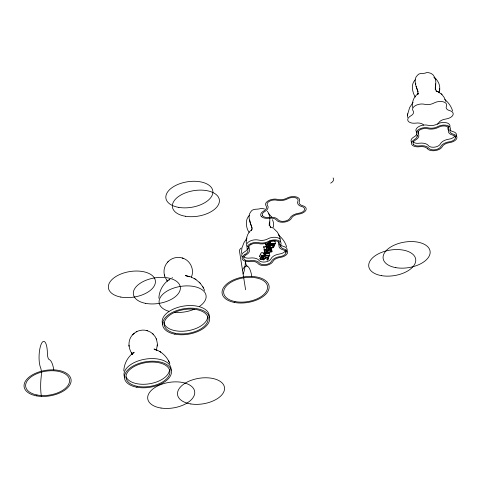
<?xml version="1.0" encoding="UTF-8"?>
<svg xmlns="http://www.w3.org/2000/svg" width="481" height="481" viewBox="0 0 481 481"><rect width="100%" height="100%" fill="white"/><g stroke="black" fill="none" stroke-linecap="round" stroke-linejoin="round"><path stroke-width="0.72" d="M156.644 350.198L156.824 350.505L156.499 349.254L156.535 349.915L157.401 343.795L156.529 339.418M272.823 245.124L273.268 244.089L272.24 244.047L271.633 245.148L271.404 243.849M439.165 91.661C440.746 87.247 439.135 82.167 435.858 78.956M267.893 253.697L267.713 252.291M269.162 241.666L269.15 241.841A8.796 4.792 -9 0 1 269.071 242.232M251.389 230.086L251.828 229.641C247.444 232.636 245.863 238.311 246.32 243.386M407.599 114.887L407.503 117.442M271.086 245.027L271.537 244.017L270.1 243.897M132.113 354.467L132.149 353.932L131.926 354.653M123.797 370.959C124.05 363.54 128.012 356.373 134.175 352.242L132.077 354.317L132.618 353.571L132.119 354.281L132.101 353.535L132.161 353.86C128.024 348.262 127.621 339.7 132.828 334.542M158.868 298.214C159.139 290.494 163.456 283.062 170.04 279.028M157.311 346.025L157.347 345.653M157.371 345.298L157.401 344.919M269.276 223.683L269.216 225.685M435.305 87.885L435.251 89.881M438.949 92.749L439.195 91.57M273.575 245.851L272.841 247.312L272.511 245.352M246.326 240.145L246.362 239.809M246.428 239.207L246.464 238.871M407.696 114.111L409.626 107.6L413.101 102.212M407.563 115.23L407.732 113.769M269.504 221.988L269.252 223.869M263.185 259.782L263.209 259.704A9.897 5.387 -9 0 1 263.468 259.283L264.442 258.261A3.8 2.068 -9 0 1 265.253 257.774L265.398 257.708A2.652 1.443 -9 0 1 267.268 257.335L267.929 257.365A0.98 0.535 -9 0 1 268.572 257.582A1.251 0.679 -9 0 1 268.584 258.056C268.741 260.588 265.362 260.762 267.899 258.02M435.281 88.065L435.552 83.82M439.568 90.187L439.754 88.883M241.841 248.773L241.48 253.391M132.137 354.124L132.197 353.782L132.059 354.449M269.805 255.982L265.079 256M275.451 243.891L273.966 244.12L273.479 245.136L272.901 245.226M267.009 253.812L269.15 249.23L268.753 246.464L268.182 246.416M271.555 249.026L271.969 251.635M266.083 249.976C262.001 254.828 266.492 254.551 266.775 250.036L266.36 247.414A1.178 0.643 -9 0 0 266.42 246.987M242.171 247.33L243.969 242.64L247.012 238.077M270.045 243.759L275.421 243.771L275.006 241.143M263.636 246.927L265.716 246.711M264.051 249.555L266.131 249.332M264.598 253.228L265.019 255.826M260.714 258.736L261.929 256.132A0.643 0.349 -9 0 1 262.001 256.012M269.162 249.2L268.506 249.116L267.49 251.256L266.486 251.322M270.009 247.096L270.773 245.635L273.509 245.737M191.366 277.152C194.619 269.967 190.536 260.672 183.033 258.243M251.617 229.834L251.455 230.05C253.758 227.164 245.635 217.911 250.763 211.808C252.393 208.616 256.77 209.427 258.928 208.97L261.598 208.345L264.574 209.001M417.646 94.029L417.484 94.252C419.781 91.276 411.117 81.085 417.472 75.234C419.624 72.541 423.118 73.827 424.957 73.172C427.086 71.735 432.69 72.95 434.078 76.335C437.993 81.668 433.585 88.985 436.826 91.42L436.111 91.089L437.668 91.637M266.155 251.461L265.897 251.347M259.596 256.084L260.858 253.379A1.046 0.571 -9 0 1 262.019 252.753M260.768 255.098L260.918 254.78M260.011 258.706L261.273 256M264.688 249.459L264.093 250.757L264.766 250.787M262.223 255.658L261.953 256.211M263.853 253.703L263.931 253.529A1.341 0.734 -9 0 0 263.949 253.072A0.788 0.433 -9 0 0 263.42 252.874L262.007 252.82M269.101 243.993L269.516 243.103M263.606 256.205L262.373 258.82M266.739 249.356L266.24 249.074M267.49 251.256L267.075 248.635L268.073 246.512M268.332 247.468L268.735 246.609M263.925 253.078L264.34 255.7A1.341 0.734 -9 0 1 264.328 256.151L263.059 258.91A0.926 0.505 -9 0 1 261.959 259.433L260.648 259.349M267.749 251.25L268.127 253.866L268.657 253.655A4.648 2.531 -9 0 1 269.721 252.459A3.481 1.894 -9 0 1 270.039 252.272L270.755 251.972A1.287 0.697 -9 0 1 271.452 251.888L271.777 251.834M269.637 248.731L269.51 248.575A4.131 2.249 -9 0 1 269.354 248.256A6.415 3.493 -9 0 1 269.432 246.891L269.607 246.711M263.227 259.89L263.901 259.746A7.636 4.161 -9 0 1 264.514 258.874L264.797 258.604A3.589 1.954 -9 0 1 265.314 258.231A2.092 1.136 -9 0 1 267.087 257.804L267.839 257.864M269.895 248.917A1.353 0.74 -9 0 0 270.075 248.99L270.496 251.611A1.353 0.74 -9 0 1 270.196 251.473L269.925 251.202A4.131 2.249 -9 0 1 269.775 250.884A6.415 3.493 -9 0 1 269.847 249.513L270.562 249.326A0.655 0.355 -9 0 1 270.55 249.555A5.255 2.862 -9 0 0 270.55 250.896L270.683 251.064A1.569 0.854 -9 0 0 271.639 251.437M263.889 259.776L263.594 257.78M415.289 79.792C409.968 84.74 413.131 93.897 415.325 97.054M266.486 244.522L267.881 243.44A1.106 0.601 -9 0 1 269.174 243.5L269.564 244.462A8.796 4.792 -9 0 1 269.252 245.424A8.67 4.72 -9 0 1 268.675 246.38L268.272 246.777A3.06 1.665 -9 0 1 268.019 246.969L267.598 247.198A1.215 0.661 -9 0 1 266.702 247.354A1.16 0.631 -9 0 1 266.011 247.132L265.819 246.879A3.078 1.677 -9 0 1 265.746 246.675L265.728 246.519M249.38 215.446C244.234 220.003 246.639 229.599 249.17 232.329M167.773 261.995C164.111 265.843 162.987 271.837 164.947 276.767M268.254 243.759L267.857 244.156A3.06 1.665 -9 0 1 267.604 244.348L267.183 244.576A1.215 0.661 -9 0 1 266.745 244.703M168.915 280.249L169.51 279.647M266.943 253.908L266.276 253.902L267.274 251.719L266.209 251.623M168.206 261.544C172.054 257.594 178.301 256.301 183.411 258.369M132.984 334.385L133.814 333.598M167.496 262.277L168.458 261.279M132.558 334.824L133.237 334.115M267.466 244.24L268.789 244.023A1.786 0.974 -9 0 1 268.849 244.186M267.34 246.819L267.911 246.416A7.949 4.329 -9 0 0 268.536 245.4A6.896 3.758 -9 0 0 268.897 244.18M417.622 94.084L417.845 93.885C413.48 96.801 411.934 102.441 412.343 107.449M133.946 333.483C137.506 330.393 142.665 329.305 147.174 330.669M133.514 333.856L134.223 333.243M251.569 229.876L252.062 229.497M171.921 277.988L172.541 277.675M269.252 249.296L269.841 249.044A1.094 0.595 -9 0 1 270.081 248.99M136.207 331.902L136.893 331.547M270.033 249.447L269.625 249.645A3.481 1.894 -9 0 0 269.318 249.837A4.648 2.531 -9 0 0 269.12 249.976M271.38 249.206L271.031 249.266A1.287 0.697 -9 0 0 270.641 249.284M265.211 255.645L269.781 255.838L269.366 253.216L268.632 253.09M270.226 243.56L269.829 240.927M264.237 249.35L263.835 246.723M271.597 245.166L271.182 245.172L270.923 243.819M272.817 247.318L272.829 247.318A0.782 0.427 -9 0 1 272.499 247.33L270.057 247.222M266.714 244.252L267.075 244.126A1.593 0.866 -9 0 0 267.334 243.945L267.749 246.573M262.127 255.946L263.558 256M261.76 256.289L261.442 256.277M262.205 258.91L260.786 258.85M266.233 248.599L267.075 248.635M271.47 251.888L271.031 249.266M268.873 248.978L268.542 246.356M267.316 260.041L266.901 257.419M271.037 240.891L275 241.137M271.116 245.112L273.665 245.244A0.944 0.511 -9 0 1 274.254 245.436A1.19 0.649 -9 0 1 274.266 245.881M264.147 247.15L263.678 247.06M265.386 252.958L266.137 252.988M267.135 253.03L268.133 253.072M265.157 253.451L264.652 253.367M262.422 255.447L263.835 255.501M271.23 248.803L271.933 251.527L271.645 251.425M266.005 249.837L264.093 249.681M273.046 245.274L272.751 243.308M185.738 275.649L185.438 275.607L190.518 276.791L195.088 278.998M186.123 275.715L189.514 276.803M147.276 330.706L150.439 332.082L152.693 333.754M146.819 330.567L147.655 330.814M182.239 257.972L182.576 258.087M438.023 91.787L441.378 93.993M437.373 91.51L438.335 91.919M272.396 227.766L270.081 226.894L270.797 227.218L269.709 225.523L269.847 218.007M169.889 363.889C167.4 356.752 161.291 351.076 154.028 349.026L156.788 350.427M195.448 279.227L199.627 282.648M159.512 351.377L160.041 351.707M160.287 351.858L160.834 352.206M194.565 278.667L196.001 279.575M273.677 228.493L277.489 232.233L279.942 237.458M434.752 77.94L436.008 79.094M268.723 213.744L271.693 217.063M433.85 77.249L435.046 78.193M444.769 99.489C448.412 102.429 451.268 106.409 452.597 110.919M278.914 235.431C282.509 238.39 285.323 242.364 286.604 246.861M265.44 243.139A8.616 4.69 -9 0 0 265.296 243.897L265.332 244.053A3.078 1.677 -9 0 0 265.404 244.258L265.596 244.51M152.916 333.958L155.237 336.766L156.662 339.772M152.417 333.501L153.198 334.217M441.744 94.342L444.053 97.258L445.917 101.473M441.137 93.765L441.997 94.577M199.982 283.02L202.904 286.898M199.2 282.197L200.427 283.489M267.346 211.159L268.729 213.396L269.679 216.612M165.584 278.192L167.099 280.507M167.364 280.838L167.604 281.126L166.853 280.207M270.075 248.112A5.255 2.862 -9 0 0 270.136 248.274L270.268 248.443A1.569 0.854 -9 0 0 271.224 248.815M202.585 286.357L204.714 290.554M203.168 287.349L203.493 287.903M168.512 360.756L168.783 361.321M168.975 361.718L169.258 362.295M278.625 234.133L278.77 234.445M279.028 234.999L279.178 235.311M156.265 338.732L156.397 339.081M164.37 274.916L164.472 275.282M164.574 275.661L164.676 276.028M416.071 86.285L418.199 92.039M252.278 228.379L250.318 223.112L249.711 220.057M274.044 244.132L274.248 245.442M273.972 243.915L274.284 245.887L273.623 247.3A1.028 0.559 -9 0 1 272.384 247.853L269.907 247.733A0.95 0.517 -9 0 1 269.306 247.565L269.005 245.593M270.28 241.51L270.593 243.476M270.544 244.336L270.749 245.647M270.25 247.354L270.569 249.561M269.198 241.955L269.504 243.921M270.136 248.274L270.55 250.896M268.951 243.458L269.264 245.43M269.414 246.891L269.829 249.513M268.248 243.434L268.56 245.4M268.446 252.345L268.657 253.655M268.35 256.277L268.56 257.588M268.29 256.09L268.602 258.056M265.139 252.952L265.554 255.573M264.37 250.914L264.784 253.535M264.899 255.609L265.314 258.231M263.931 253.529L264.346 256.151M262.897 257.738L263.209 259.704M261.868 256.271L262.283 258.898M245.599 289.73L239.37 250.391A14.25 4.125 -87.7 0 1 242.129 248.01M128.944 345.148L128.98 345.526M129.01 345.887L129.052 346.266M418.416 93.296L418.458 94.011M415.698 83.189L415.74 84.259M333.099 177.946A7.918 4.311 -9 0 1 330.669 183.147M242.484 270.057A23.749 6.878 -87.7 0 1 251.797 276.461M247.18 266.125A7.918 2.291 -87.7 0 1 245.442 260.822M245.376 261.983A14.25 4.125 -87.7 0 1 243.109 273.996M162.806 324.398A23.749 12.933 -9 0 1 184.421 305.964A23.749 12.933 -9 0 1 209.073 317.875M207.678 316.185A22.162 12.073 -9 0 1 186.917 330.874A22.162 12.073 -9 0 1 163.829 322.366M168.849 311.285A23.749 12.933 -9 0 1 164.159 293.103A23.749 12.933 -9 0 1 198.094 287.644A23.749 12.933 -9 0 1 199.555 306.349M194.27 309.217A23.749 12.933 -9 0 1 174.789 312.349M423.641 125.072A7.918 4.311 -9 0 0 415.927 123.118A7.918 4.311 -9 0 1 408.213 121.17A7.918 4.311 -9 0 1 410.642 115.969A7.918 4.311 -9 0 0 413.071 110.768A7.918 4.311 -9 0 1 415.5 105.567A7.918 4.311 -9 0 1 424.717 104.305A7.918 4.311 -9 0 0 433.928 103.042A7.918 4.311 -9 0 1 443.145 101.78A7.918 4.311 -9 0 1 446.41 106.199A7.918 4.311 -9 0 0 449.675 110.618A7.918 4.311 -9 0 1 452.94 115.037A7.918 4.311 -9 0 1 445.743 119.035A7.918 4.311 -9 0 0 438.546 123.028A7.918 4.311 -9 0 1 437.572 124.345M455.291 137.344A7.918 4.311 -9 0 0 453 131.602A7.918 4.311 -9 0 1 449.963 129.84M449.957 126.515A7.918 4.311 -9 0 0 445.965 122.649A7.918 4.311 -9 0 0 437.253 124.026A7.918 4.311 -9 0 1 428.036 125.288A7.918 4.311 -9 0 0 418.825 126.551A7.918 4.311 -9 0 0 416.396 131.746A7.918 4.311 -9 0 1 416.726 132.341M416.624 134.409A7.918 4.311 -9 0 1 413.967 136.947A7.918 4.311 -9 0 0 411.538 142.148M413.005 141.679A6.331 3.451 -9 0 0 419.173 143.242A9.5 5.171 -9 0 1 428.427 145.581A6.331 3.451 -9 0 0 434.602 147.144A6.331 3.451 -9 0 0 440.355 143.951A9.5 5.171 -9 0 1 448.995 139.153A6.331 3.451 -9 0 0 454.749 135.961M417.863 131.277A9.5 5.171 -9 0 1 418.422 133.61M417.622 135.323A9.5 5.171 -9 0 1 416.889 136.129M448.4 126.587A6.331 3.451 -9 0 1 448.22 127.122A9.5 5.171 -9 0 0 448.496 130.309M124.621 377.423A23.749 12.933 -9 0 1 145.767 359.06A23.749 12.933 -9 0 1 170.989 370.37M169.498 369.294A22.162 12.073 -9 0 1 149.97 383.706A22.162 12.073 -9 0 1 126.04 376.797M53.788 369.877A23.749 6.878 -87.7 0 0 49.164 359.541A7.918 2.291 -87.7 0 1 47.385 353.078A14.25 4.125 -87.7 0 0 41.354 343.807A14.25 4.125 -87.7 0 0 40.572 367.652A7.918 2.291 -87.7 0 1 41.222 376.545A23.749 6.878 -87.7 0 0 41.39 396.416M247.042 246.567A7.918 4.311 -9 0 1 249.471 241.366A7.918 4.311 -9 0 1 258.688 240.103A7.918 4.311 -9 0 0 267.899 238.841A7.918 4.311 -9 0 1 276.87 237.524A7.918 4.311 -9 0 1 280.513 241.672M280.609 244.661A7.918 4.311 -9 0 0 283.646 246.422A7.918 4.311 -9 0 1 285.654 252.417M242.183 256.968A7.918 4.311 -9 0 1 244.613 251.767A7.918 4.311 -9 0 0 247.505 248.509M279.503 237.897A23.749 18.693 25 0 1 280.459 238.81M272.925 228.096A7.918 6.229 25 0 1 273.064 227.639A14.25 11.213 25 0 0 272.426 219.661M248.509 246.098A9.5 5.171 -9 0 1 248.954 248.869M278.974 241.678A6.331 3.451 -9 0 1 278.866 241.937A9.5 5.171 -9 0 0 279.142 245.13M281.09 246.639A9.5 5.171 -9 0 1 280.603 246.386M285.504 250.517A6.331 3.451 -9 0 1 279.641 253.974A9.5 5.171 -9 0 0 271.001 258.766A6.331 3.451 -9 0 1 265.247 261.965A6.331 3.451 -9 0 1 259.079 260.401A9.5 5.171 -9 0 0 249.819 258.063A6.331 3.451 -9 0 1 243.651 256.499M267.556 244.258A7.023 3.824 -9 0 0 266.492 246.573A0.77 0.421 -9 0 0 267.364 246.915M265.71 246.525A8.616 4.69 -9 0 1 266.54 244.534M265.722 244.607A1.215 0.661 -9 0 1 265.554 244.498M267.658 243.608A6.938 3.776 -9 0 1 267.376 243.957M269.3 247.565A1.058 0.577 -9 0 1 269.276 247.15L269.931 245.725A1.064 0.583 -9 0 1 271.128 245.088M269.552 243.103A1.064 0.583 -9 0 1 270.075 242.604M269.3 245.094A0.95 0.517 -9 0 1 269.101 245.051M266.203 249.248A1.178 0.643 -9 0 1 266.763 250.036M265.789 246.621A1.178 0.643 -9 0 1 266.282 246.819M270.496 251.611A1.094 0.595 -9 0 0 270.256 251.665L269.667 251.918A6.115 3.331 -9 0 0 267.977 253.607M268.188 250.108A6.115 3.331 -9 0 1 269.216 249.278M260.588 259.439A1.118 0.613 -9 0 1 259.968 258.706M261.285 256A1.046 0.571 -9 0 1 262.434 255.375M263.835 255.495A0.788 0.433 -9 0 1 264.34 255.7M262.596 256.373A0.926 0.505 -9 0 1 261.911 256.776M259.956 256.776A1.118 0.613 -9 0 1 259.548 256.078M264.881 255.597A2.092 1.136 -9 0 1 265.32 255.399M264.027 255.639A3.8 2.068 -9 0 1 264.839 255.152L264.983 255.086A2.652 1.443 -9 0 1 265.278 254.966M439.604 89.881L439.526 90.38L439.724 89.087L439.604 89.881M417.857 93.843L417.418 94.288L417.857 93.843M418.091 93.699L417.598 94.072L418.091 93.699M186.327 275.751L185.84 275.667L186.327 275.751M131.878 353.024L131.662 352.717L132.089 353.469L131.878 352.982M131.956 353.144L131.776 352.838L132.137 353.661L131.968 353.15M234.223 302.411A23.749 12.933 -9 0 0 269.138 286.88A23.749 12.933 -9 0 0 233.441 279.9A23.749 12.933 -9 0 0 234.223 302.411M174.609 334.121A23.749 12.933 -9 0 0 209.668 318.705A23.749 12.933 -9 0 0 174.11 311.58A23.749 12.933 -9 0 0 174.609 334.121M175.373 333.279A22.162 12.073 -9 0 0 208.099 318.891A22.162 12.073 -9 0 0 174.91 312.241A22.162 12.073 -9 0 0 175.373 333.279M234.981 301.563A22.162 12.073 -9 0 0 267.568 287.067A22.162 12.073 -9 0 0 234.253 280.555A22.162 12.073 -9 0 0 234.981 301.563M262.662 215.801A6.331 3.451 -9 0 0 268.831 217.364A9.5 5.171 -9 0 1 278.09 219.703A6.331 3.451 -9 0 0 284.259 221.266A6.331 3.451 -9 0 0 290.019 218.067A9.5 5.171 -9 0 1 298.653 213.275A6.331 3.451 -9 0 0 304.407 210.083A6.331 3.451 -9 0 0 301.797 206.541A9.5 5.171 -9 0 1 297.877 201.238A6.331 3.451 -9 0 0 295.268 197.703A6.331 3.451 -9 0 0 287.897 198.713A9.5 5.171 -9 0 1 276.84 200.228A6.331 3.451 -9 0 0 269.468 201.238A6.331 3.451 -9 0 0 267.52 205.399A9.5 5.171 -9 0 1 264.61 211.64A6.331 3.451 -9 0 0 262.662 215.801M261.195 216.27A7.918 4.311 -9 0 0 268.909 218.224A7.918 4.311 -9 0 1 276.623 220.172A7.918 4.311 -9 0 0 284.337 222.126A7.918 4.311 -9 0 0 291.528 218.127A7.918 4.311 -9 0 1 298.725 214.135A7.918 4.311 -9 0 0 305.922 210.143A7.918 4.311 -9 0 0 302.657 205.724A7.918 4.311 -9 0 1 299.392 201.298A7.918 4.311 -9 0 0 296.128 196.879A7.918 4.311 -9 0 0 286.91 198.142A7.918 4.311 -9 0 1 277.699 199.405A7.918 4.311 -9 0 0 268.482 200.667A7.918 4.311 -9 0 0 266.053 205.868A7.918 4.311 -9 0 1 263.624 211.069A7.918 4.311 -9 0 0 261.195 216.27M427.375 148.677A7.918 4.311 -9 0 0 419.666 146.723A7.918 4.311 -9 0 1 411.952 144.775A7.918 4.311 -9 0 1 414.382 139.574A7.918 4.311 -9 0 0 416.811 134.373A7.918 4.311 -9 0 1 419.24 129.173A7.918 4.311 -9 0 1 428.457 127.91A7.918 4.311 -9 0 0 437.668 126.647A7.918 4.311 -9 0 1 446.885 125.385A7.918 4.311 -9 0 1 450.15 129.804A7.918 4.311 -9 0 0 453.415 134.223A7.918 4.311 -9 0 1 456.679 138.642A7.918 4.311 -9 0 1 449.482 142.641A7.918 4.311 -9 0 0 442.286 146.633A7.918 4.311 -9 0 1 435.089 150.625A7.918 4.311 -9 0 1 427.375 148.677M413.419 144.3A6.331 3.451 -9 0 0 419.588 145.863A9.5 5.171 -9 0 1 428.848 148.208A6.331 3.451 -9 0 0 435.016 149.765A6.331 3.451 -9 0 0 440.77 146.573A9.5 5.171 -9 0 1 449.41 141.781A6.331 3.451 -9 0 0 455.164 138.582A6.331 3.451 -9 0 0 452.555 135.047A9.5 5.171 -9 0 1 448.635 129.744A6.331 3.451 -9 0 0 446.019 126.208A6.331 3.451 -9 0 0 438.648 127.218A9.5 5.171 -9 0 1 427.591 128.734A6.331 3.451 -9 0 0 420.22 129.744A6.331 3.451 -9 0 0 418.278 133.904A9.5 5.171 -9 0 1 415.362 140.139A6.331 3.451 -9 0 0 413.419 144.3M136.424 387.151A23.749 12.933 -9 0 0 171.483 371.735A23.749 12.933 -9 0 0 135.925 364.61A23.749 12.933 -9 0 0 136.424 387.151M137.193 386.303A22.162 12.073 -9 0 0 169.913 371.921A22.162 12.073 -9 0 0 136.724 365.265A22.162 12.073 -9 0 0 137.193 386.303M36.965 394.979A22.162 12.073 -9 0 0 69.559 380.483A22.162 12.073 -9 0 0 36.237 373.971A22.162 12.073 -9 0 0 36.965 394.979M36.207 395.827A23.749 12.933 -9 0 0 71.122 380.297A23.749 12.933 -9 0 0 35.432 373.316A23.749 12.933 -9 0 0 36.207 395.827M395.839 267.652A23.749 12.933 -9 0 0 430.14 251.641A23.749 12.933 -9 0 0 393.891 245.292A23.749 12.933 -9 0 0 395.839 267.652M145.761 303.385A23.749 12.933 -9 0 0 180.375 287.614A23.749 12.933 -9 0 0 144.402 280.952A23.749 12.933 -9 0 0 145.761 303.385M185.401 216.252A23.749 12.933 -9 0 0 219.384 200.006A23.749 12.933 -9 0 0 182.876 193.975A23.749 12.933 -9 0 0 185.401 216.252M381.445 275.637A23.749 12.933 -9 0 0 415.746 259.632A23.749 12.933 -9 0 0 379.503 253.283A23.749 12.933 -9 0 0 381.445 275.637M120.803 297.066A23.749 12.933 -9 0 0 155.417 281.295A23.749 12.933 -9 0 0 119.444 274.633A23.749 12.933 -9 0 0 120.803 297.066M178.872 207.407A23.749 12.933 -9 0 0 212.855 191.161A23.749 12.933 -9 0 0 176.347 185.137A23.749 12.933 -9 0 0 178.872 207.407M161.027 408.044A23.749 12.933 -9 0 0 194.685 391.57A23.749 12.933 -9 0 0 157.918 385.858A23.749 12.933 -9 0 0 161.027 408.044M190.843 403.962A23.749 12.933 -9 0 0 224.501 387.482A23.749 12.933 -9 0 0 187.74 381.77A23.749 12.933 -9 0 0 190.843 403.962M245.027 254.389A7.918 4.311 -9 0 0 247.456 249.188A7.918 4.311 -9 0 1 249.886 243.987A7.918 4.311 -9 0 1 259.103 242.725A7.918 4.311 -9 0 0 268.314 241.468A7.918 4.311 -9 0 1 277.531 240.205A7.918 4.311 -9 0 1 280.796 244.625A7.918 4.311 -9 0 0 284.061 249.044A7.918 4.311 -9 0 1 287.325 253.463A7.918 4.311 -9 0 1 280.128 257.455A7.918 4.311 -9 0 0 272.931 261.454A7.918 4.311 -9 0 1 265.734 265.446A7.918 4.311 -9 0 1 258.026 263.492A7.918 4.311 -9 0 0 250.312 261.544A7.918 4.311 -9 0 1 242.598 259.59A7.918 4.311 -9 0 1 245.027 254.389M250.866 244.558A6.331 3.451 -9 0 0 248.924 248.719A9.5 5.171 -9 0 1 246.007 254.96A6.331 3.451 -9 0 0 244.065 259.121A6.331 3.451 -9 0 0 250.234 260.684A9.5 5.171 -9 0 1 259.493 263.023A6.331 3.451 -9 0 0 265.662 264.586A6.331 3.451 -9 0 0 271.416 261.387A9.5 5.171 -9 0 1 280.056 256.595A6.331 3.451 -9 0 0 285.81 253.403A6.331 3.451 -9 0 0 283.201 249.867A9.5 5.171 -9 0 1 279.281 244.558A6.331 3.451 -9 0 0 276.671 241.023A6.331 3.451 -9 0 0 269.3 242.033A9.5 5.171 -9 0 1 258.237 243.548A6.331 3.451 -9 0 0 250.866 244.558"/></g></svg>
